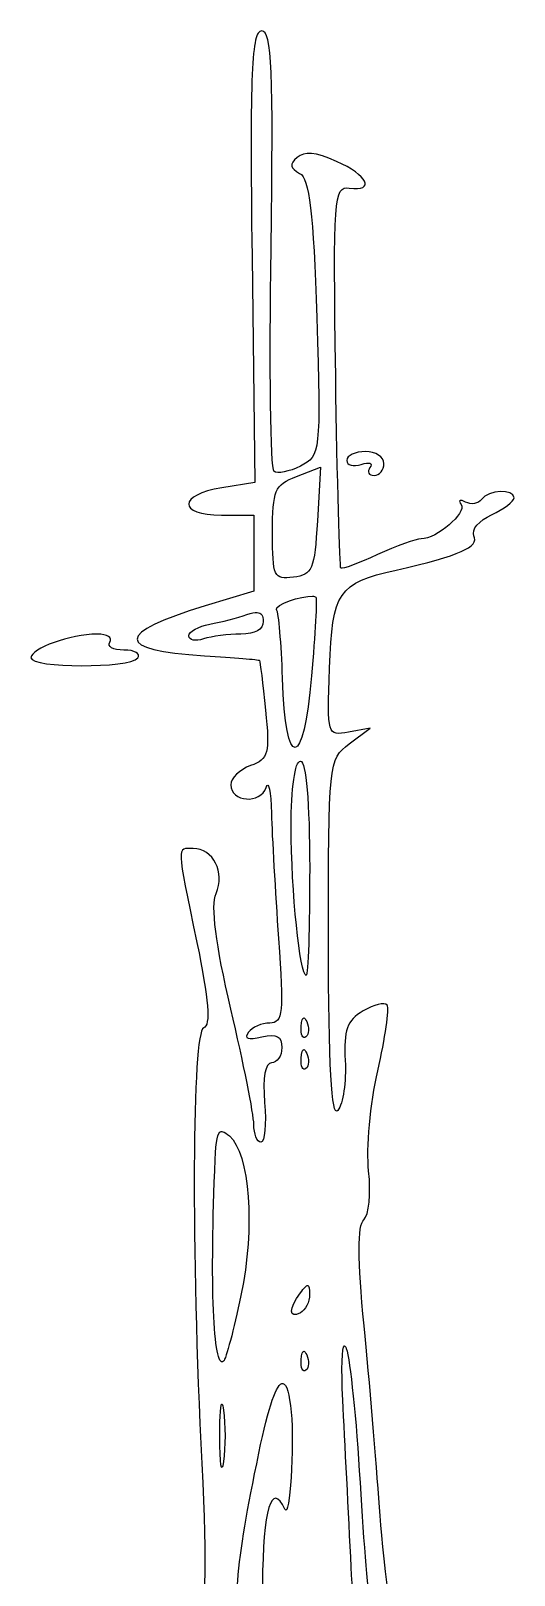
# Model space of a CAD drawing. Extents: x 26 to 243, y 4 to 296.
# Drawn here: x 131.03 to 145.41, y 249.79 to 295.8 of the extents above; entities that cross this region are included whole.
import ezdxf

# ---------------------------------------------------------------- set-up
doc = ezdxf.new("R2010")
doc.units = 0
doc.layers.add('Layer_1', color=7, linetype='CONTINUOUS')

msp = doc.modelspace()

# ---------------------------------------------------------------- linework, layer by layer
at = {"layer": 'Layer_1', "color": 7}
for points in [[(137.902487, 295.795347), (137.902487, 295.795347)], [(137.613099, 289.068316), (137.694678, 282.341285), (136.714619, 282.183637)], [(140.987639, 283.261263), (140.987639, 283.261263)], [(138.936566, 282.517674), (139.649841, 282.795486), (139.649841, 282.795486)], [(139.649841, 282.795486), (139.558339, 281.195859)], [(136.702492, 281.370043), (137.670424, 281.370043), (137.670424, 280.233989), (137.670424, 279.098485), (136.218524, 278.661923)], [(139.41392, 278.954618), (139.41392, 278.954618)], [(137.767438, 278.468997), (137.767438, 278.468997)], [(133.003838, 277.822422), (133.003838, 277.822422)], [(140.504223, 274.550959), (141.126546, 275.020594), (140.486034, 274.902635)], [(139.052323, 274.03888), (139.052323, 274.03888)], [(139.153194, 266.389665), (139.153194, 266.389665)], [(139.153194, 265.44378), (139.153194, 265.44378)], [(136.69312, 263.002448), (136.69312, 263.002448)], [(139.273909, 258.416337), (139.273909, 258.416337)], [(139.153194, 256.45787), (139.153194, 256.45787)], [(140.360908, 256.618273), (140.360908, 256.618273)], [(138.53418, 255.498204), (138.53418, 255.498204)], [(136.720682, 254.884148), (136.720682, 254.884148)]]:
    msp.add_lwpolyline(points, dxfattribs=at)
for points in [[(137.902487, 295.795347), (137.599719, 295.795493), (137.546721, 294.567276), (137.613099, 289.068316)], [(138.179198, 289.312504), (138.25599, 294.612085), (138.205303, 295.795201), (137.902487, 295.795347)], [(140.127191, 291.907075), (139.488466, 292.18958), (139.185261, 292.21934), (138.954205, 292.021727)], [(138.954205, 292.021727), (138.72315, 291.824115), (138.742206, 291.70265), (139.028068, 291.551541)], [(140.504223, 291.113876), (141.291849, 291.000762), (141.056634, 291.495987), (140.127191, 291.907075)], [(139.028068, 291.551541), (139.325418, 291.394366), (139.442086, 290.409917), (139.538493, 287.245447)], [(140.10349, 285.515733), (140.025823, 290.804784), (140.052696, 291.178719), (140.504223, 291.113876)], [(138.265738, 282.67477), (138.166537, 282.760305), (138.127523, 285.747276), (138.179198, 289.312504)], [(139.538493, 287.245447), (139.661288, 283.21522), (139.65264, 283.137829), (139.054527, 282.831315)], [(140.258382, 279.786953), (140.219069, 279.820572), (140.149239, 282.398445), (140.10349, 285.515733)], [(140.987639, 283.261263), (140.683516, 283.261263), (140.434771, 283.143414), (140.434771, 282.999436)], [(140.434771, 282.999436), (140.434771, 282.855459), (140.628172, 282.801263), (140.864167, 282.878719)], [(140.864167, 282.878719), (141.110208, 282.959475), (141.220675, 282.919614), (141.123789, 282.785564)], [(141.540507, 282.906832), (141.540507, 283.103896), (141.294866, 283.261263), (140.987639, 283.261263)], [(138.223295, 280.84253), (138.223295, 282.115155), (138.286834, 282.264472), (138.936566, 282.517674)], [(139.054527, 282.831315), (138.71967, 282.659725), (138.364968, 282.589234), (138.265738, 282.67477)], [(141.123789, 282.785564), (141.030909, 282.656991), (141.086778, 282.551849), (141.247814, 282.551849)], [(141.247814, 282.551849), (141.408847, 282.551849), (141.540507, 282.711738), (141.540507, 282.906832)], [(136.714619, 282.183637), (135.406322, 281.973723), (135.397392, 281.370043), (136.702492, 281.370043)], [(145.411692, 281.882674), (145.411692, 282.161457), (144.649805, 282.127314), (144.441553, 281.839128)], [(143.834115, 281.684787), (144.011294, 281.439603), (143.105217, 280.660629), (142.642937, 280.660629)], [(143.967508, 281.756996), (143.802464, 281.844245), (143.742393, 281.811745), (143.834115, 281.684787)], [(144.441553, 281.839128), (144.346049, 281.706943), (144.132579, 281.669747), (143.967508, 281.756996)], [(144.742518, 281.379965), (145.110536, 281.548427), (145.411692, 281.774589), (145.411692, 281.882674)], [(139.558339, 281.195859), (139.475478, 279.744716), (139.409339, 279.58926), (138.845064, 279.520716)], [(144.216659, 280.754336), (144.135887, 280.934387), (144.365272, 281.207283), (144.742518, 281.379965)], [(138.845064, 279.520716), (138.260159, 279.449665), (138.223295, 279.528686), (138.223295, 280.84253)], [(142.642937, 280.660629), (142.492061, 280.660629), (141.909899, 280.450214), (141.349236, 280.193199)], [(141.898799, 279.731832), (143.824116, 280.173229), (144.369398, 280.413884), (144.216659, 280.754336)], [(141.349236, 280.193199), (140.788573, 279.936183), (140.297696, 279.753334), (140.258382, 279.786953)], [(139.919936, 276.807635), (140.00353, 279.091612), (140.168128, 279.335054), (141.898799, 279.731832)], [(138.344563, 278.554987), (138.250899, 278.684625), (139.096936, 278.973436), (139.41392, 278.954618)], [(139.513138, 278.926506), (139.551605, 278.893598), (139.494765, 277.836751), (139.386908, 276.578329)], [(139.41392, 278.954618), (139.459202, 278.951937), (139.493724, 278.943109), (139.513138, 278.926506)], [(136.218524, 278.661923), (133.523838, 277.851626), (133.51777, 277.337892), (136.200885, 277.179705)], [(136.35688, 278.119527), (136.699018, 278.182995), (137.196483, 278.312691), (137.462618, 278.408364)], [(137.462618, 278.408364), (137.591789, 278.454802), (137.69248, 278.475559), (137.767438, 278.468997)], [(137.767438, 278.468997), (137.892369, 278.458061), (137.946584, 278.371845), (137.946584, 278.20276)], [(138.520399, 276.512734), (138.487209, 277.548177), (138.408006, 278.467169), (138.344563, 278.554987)], [(135.734558, 277.769505), (135.734558, 277.89832), (136.014714, 278.056059), (136.35688, 278.119527)], [(137.946584, 278.20276), (137.946584, 277.958488), (137.707728, 277.822422), (137.27796, 277.822422)], [(133.003838, 277.822422), (132.209862, 277.822422), (131.034344, 277.402683), (131.034344, 277.119071)], [(133.384174, 277.58595), (133.478154, 277.716013), (133.307057, 277.822422), (133.003838, 277.822422)], [(133.799241, 277.349479), (133.477169, 277.349479), (133.290194, 277.455888), (133.384174, 277.58595)], [(136.172222, 277.679106), (135.931656, 277.600159), (135.734558, 277.64069), (135.734558, 277.769505)], [(137.27796, 277.822422), (136.910253, 277.822422), (136.412732, 277.758052), (136.172222, 277.679106)], [(131.034344, 277.119071), (131.034344, 276.805547), (133.987498, 276.799899), (134.213755, 277.113008)], [(134.213755, 277.113008), (134.307735, 277.24307), (134.121344, 277.349479), (133.799241, 277.349479)], [(136.200885, 277.179705), (137.07741, 277.128029), (137.812419, 277.065224), (137.833585, 277.040247)], [(137.833585, 277.040247), (137.854865, 277.01527), (137.937003, 276.350207), (138.01659, 275.561888)], [(139.386908, 276.578329), (139.145639, 273.763518), (138.609835, 273.723015), (138.520399, 276.512734)], [(140.486034, 274.902635), (139.851486, 274.785555), (139.846561, 274.802898), (139.919936, 276.807635)], [(138.01659, 275.561888), (138.147738, 274.262817), (138.105873, 274.107827), (137.570103, 273.906588)], [(139.886312, 268.680516), (139.882163, 273.986999), (139.893026, 274.089478), (140.504223, 274.550959)], [(137.570103, 273.906588), (137.244986, 273.78447), (136.979203, 273.526086), (136.979203, 273.332773)], [(138.778369, 272.088129), (138.776958, 273.232474), (138.890129, 274.03888), (139.052323, 274.03888)], [(139.052323, 274.03888), (139.222982, 274.03888), (139.329033, 272.816886), (139.329033, 270.846242)], [(136.979203, 273.332773), (136.979203, 272.816386), (137.876712, 272.751374), (138.029817, 273.256705)], [(138.029817, 273.256705), (138.10105, 273.49174), (138.173827, 273.142088), (138.191325, 272.479492)], [(138.191325, 272.479492), (138.208964, 271.816896), (138.304397, 270.140819), (138.403542, 268.75493)], [(139.229262, 267.654153), (139.035686, 267.654153), (138.781189, 270.161187), (138.778369, 272.088129)], [(135.859684, 271.437695), (135.368053, 271.437695), (135.361516, 271.595852), (135.973233, 268.637522)], [(136.545396, 270.093831), (136.823865, 270.72028), (136.45791, 271.437695), (135.859684, 271.437695)], [(139.329033, 270.846242), (139.329033, 269.090396), (139.284098, 267.654153), (139.229262, 267.654153)], [(136.984161, 266.652594), (136.52699, 268.60367), (136.383683, 269.729999), (136.545396, 270.093831)], [(138.403542, 268.75493), (138.561784, 266.542889), (138.529983, 266.235326), (138.143369, 266.235326)], [(140.168534, 263.63414), (139.978457, 263.391395), (139.889134, 264.984387), (139.886312, 268.680516)], [(135.973233, 268.637522), (136.327027, 266.926536), (136.387916, 266.162276), (136.17608, 266.092561)], [(141.633112, 266.770004), (141.562613, 266.868946), (141.240482, 266.791225), (140.917083, 266.597473)], [(137.667119, 263.220177), (137.665426, 263.512818), (137.35788, 265.057325), (136.984161, 266.652594)], [(139.07437, 266.136658), (139.082667, 266.308836), (139.111284, 266.395092), (139.153194, 266.389665)], [(139.153194, 266.389665), (139.17834, 266.386419), (139.208296, 266.350165), (139.241389, 266.279423)], [(140.917083, 266.597473), (140.439366, 266.311283), (140.339671, 266.03356), (140.387366, 265.11691)], [(141.355298, 264.816496), (141.578536, 265.791966), (141.703611, 266.671063), (141.633112, 266.770004)], [(136.17608, 266.092561), (135.825024, 265.977036), (135.796316, 259.454855), (136.118755, 253.110889)], [(137.505062, 265.96137), (137.369539, 265.773825), (137.495071, 265.729996), (137.903591, 265.821362)], [(138.143369, 266.235326), (137.901138, 266.235326), (137.61383, 266.111919), (137.505062, 265.96137)], [(137.903591, 265.821362), (138.360226, 265.923499), (138.500005, 265.849161), (138.500005, 265.503862)], [(139.219342, 265.826324), (139.12745, 265.747745), (139.062234, 265.887374), (139.07437, 266.136658)], [(139.241389, 266.279423), (139.321342, 266.108718), (139.311194, 265.904906), (139.219342, 265.826324)], [(138.500005, 265.503862), (138.500002, 265.255913), (138.363573, 265.05297), (138.196836, 265.05297)], [(138.196836, 265.05297), (138.004417, 265.05297), (137.928265, 264.619976), (137.989028, 263.870061)], [(139.219342, 264.880439), (139.12745, 264.80186), (139.062234, 264.941489), (139.07437, 265.190773)], [(139.07437, 265.190773), (139.082667, 265.362952), (139.111284, 265.449207), (139.153194, 265.44378)], [(139.153194, 265.44378), (139.17834, 265.440535), (139.208296, 265.40428), (139.241389, 265.333538)], [(139.241389, 265.333538), (139.321342, 265.162833), (139.311194, 264.959021), (139.219342, 264.880439)], [(140.387366, 265.11691), (140.41965, 264.496369), (140.321329, 263.829238), (140.168534, 263.63414)], [(141.083549, 261.828911), (141.009664, 262.49668), (141.13206, 263.841026), (141.355298, 264.816496)], [(137.989028, 263.870061), (138.041719, 263.219666), (137.99185, 262.687626), (137.877683, 262.687705)], [(137.877683, 262.687705), (137.763637, 262.687787), (137.669939, 262.927538), (137.667119, 263.220177)], [(136.518938, 262.17287), (136.54407, 262.737853), (136.581109, 262.979509), (136.69312, 263.002448)], [(136.69312, 263.002448), (136.709122, 263.005724), (136.726797, 263.004483), (136.746036, 262.99914)], [(136.746036, 262.99914), (136.797339, 262.984888), (136.860421, 262.941107), (136.939514, 262.873464)], [(136.939514, 262.873464), (137.54807, 262.352956), (137.707949, 260.148174), (137.284023, 258.120887)], [(136.764228, 256.159109), (136.459711, 255.898663), (136.354628, 258.478169), (136.518938, 262.17287)], [(140.939131, 260.375907), (141.092716, 260.507267), (141.157463, 261.161044), (141.083549, 261.828911)], [(140.947953, 257.215238), (140.753925, 259.182135), (140.751187, 260.215156), (140.939131, 260.375907)], [(137.284023, 258.120887), (137.071509, 257.104647), (136.837663, 256.221918), (136.764228, 256.159109)], [(139.052323, 257.603844), (138.702395, 257.418876), (138.702395, 257.731637), (139.052323, 258.194747)], [(139.052323, 258.194747), (139.167808, 258.347593), (139.235183, 258.422763), (139.273909, 258.416337)], [(139.324622, 258.149549), (139.32688, 257.929613), (139.204384, 257.684227), (139.052323, 257.603844)], [(139.273909, 258.416337), (139.312639, 258.409902), (139.322787, 258.321854), (139.324622, 258.149549)], [(141.40491, 251.810022), (141.312059, 253.175682), (141.106474, 255.608189), (140.947953, 257.215238)], [(139.07437, 256.20431), (139.082667, 256.376491), (139.111284, 256.463297), (139.153194, 256.45787)], [(139.153194, 256.45787), (139.17834, 256.454624), (139.208296, 256.418367), (139.241389, 256.347625)], [(139.241389, 256.347625), (139.321342, 256.17692), (139.311194, 255.972558), (139.219342, 255.893976)], [(140.315707, 255.002661), (140.267233, 255.962327), (140.288617, 256.592758), (140.360908, 256.618273)], [(140.360908, 256.618273), (140.377587, 256.624172), (140.396891, 256.597502), (140.418786, 256.535591)], [(140.418786, 256.535591), (140.534523, 256.208289), (140.718396, 254.415334), (140.827785, 252.550856)], [(139.219342, 255.893976), (139.12745, 255.815399), (139.062234, 255.955026), (139.07437, 256.20431)], [(137.816497, 253.42012), (138.107098, 254.82463), (138.354494, 255.527572), (138.53418, 255.498204)], [(138.53418, 255.498204), (138.641988, 255.480593), (138.72558, 255.199334), (138.77947, 254.647677)], [(136.652881, 253.938263), (136.652881, 254.572318), (136.680708, 254.925578), (136.720682, 254.884148)], [(136.720682, 254.884148), (136.734002, 254.87035), (136.748907, 254.812333), (136.764228, 254.706658)], [(140.565409, 250.029595), (140.487205, 251.594137), (140.374833, 253.832097), (140.315707, 255.002661)], [(136.764228, 254.706658), (136.825555, 254.283954), (136.825555, 253.592575), (136.764228, 253.169871)], [(138.77947, 254.647677), (138.879377, 253.624799), (138.739039, 251.441835), (138.593158, 251.751041)], [(136.764228, 253.169871), (136.702902, 252.747167), (136.652883, 253.092858), (136.652881, 253.938263)], [(136.118755, 253.110889), (136.278914, 249.960061), (136.233781, 248.681296), (135.910947, 247.198554)], [(137.278511, 246.632455), (137.02722, 248.956595), (137.110066, 250.005883), (137.816497, 253.42012)], [(138.593158, 251.751041), (138.191051, 252.603391), (137.944061, 251.776328), (137.92233, 249.504287)], [(140.827785, 252.550856), (140.937175, 250.686383), (141.072701, 249.038485), (141.12875, 248.889133)], [(143.34188, 237.858212), (142.65645, 241.506874), (141.576671, 249.284551), (141.40491, 251.810022)], [(141.575784, 243.10082), (140.875083, 246.147962), (140.699154, 247.355125), (140.565409, 250.029595)]]:
    msp.add_open_spline(points, degree=3, dxfattribs=at)

doc.saveas('drawing.dxf')
